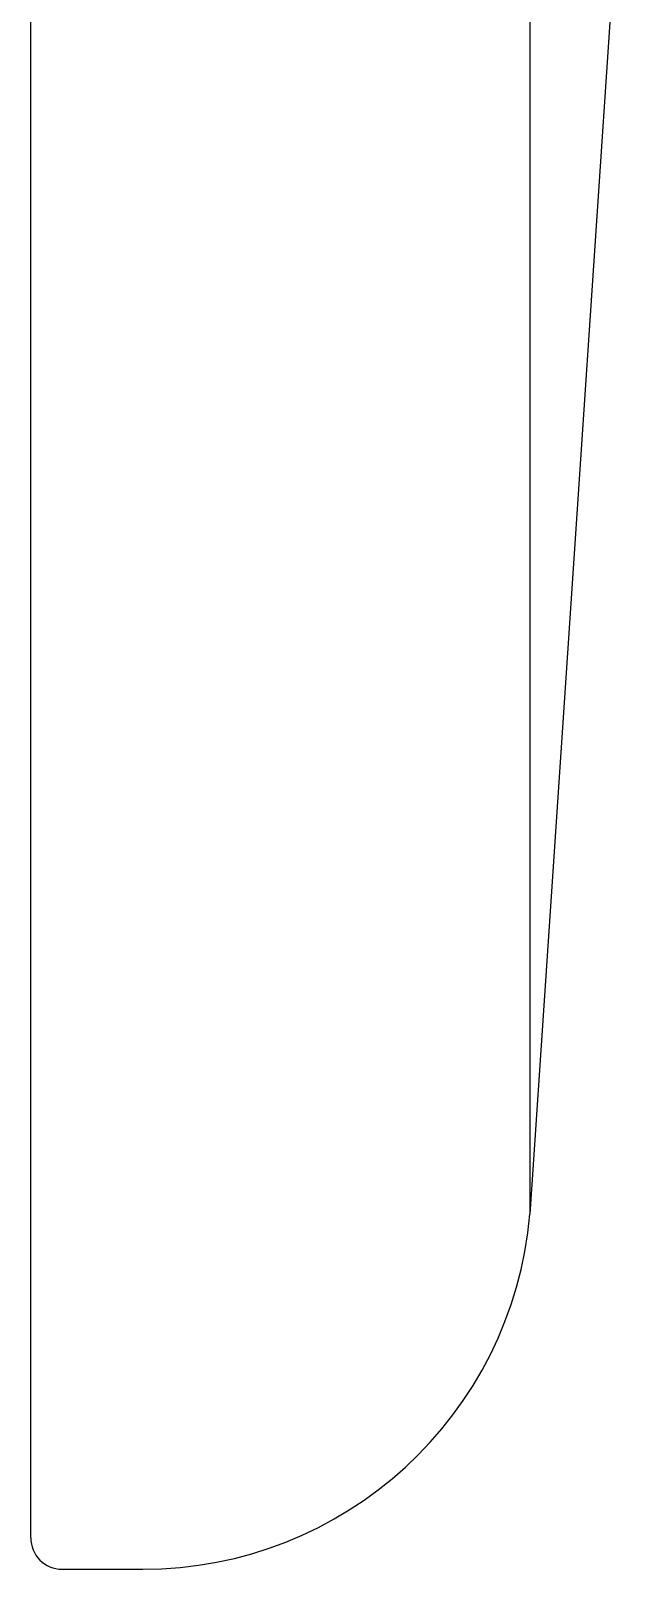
# Model space of a CAD drawing. Header units: millimetres. Extents: x 0 to 3800, y -67 to 2530.
# Drawn here: x 2366.41 to 2370.27, y 1456.09 to 1466.24 of the extents above; entities that cross this region are included whole.
import ezdxf

# ---------------------------------------------------------------- set-up
doc = ezdxf.new("R2010")
doc.units = ezdxf.units.MM
doc.layers.add('내부선 및 부속', color=4, linetype='Continuous')

msp = doc.modelspace()

# ---------------------------------------------------------------- linework, layer by layer
at = {"layer": '내부선 및 부속', "linetype": 'Continuous'}
for p, q in [((2366.412, 1456.292), (2366.412, 1497.966)), ((2366.412, 1456.552), (2366.412, 1497.905)), ((2369.708, 1458.429), (2369.708, 1495.829)), ((2369.708, 1458.429), (2370.271, 1466.794)), ((2366.617, 1456.085), (2367.151, 1456.085))]:
    msp.add_line(p, q, dxfattribs=at)
for centre, radius, start, end in [((2367.151, 1458.651), 2.566, 270, 355.0386), ((2366.617, 1456.29), 0.205, 179.4489, 270)]:
    msp.add_arc(centre, radius, start, end, dxfattribs=at)

doc.saveas('drawing.dxf')
